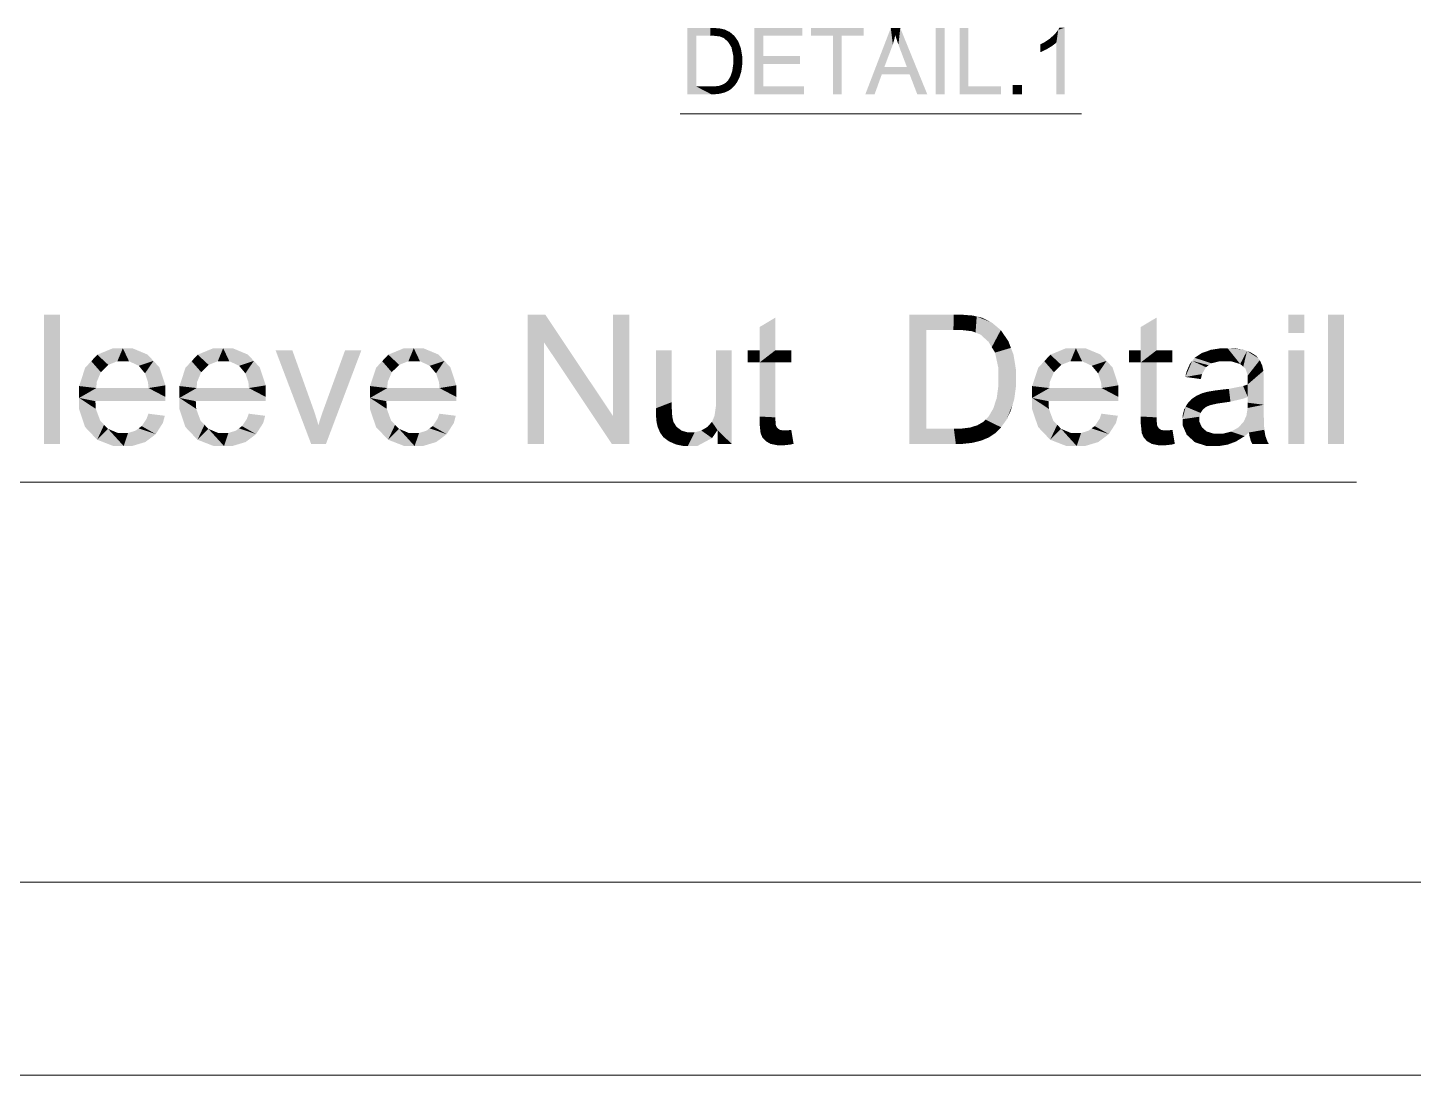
# Model space of a CAD drawing. Header units: millimetres. Extents: x 2 to 579, y 1 to 405.
# Drawn here: x 239.87 to 262.44, y 66.78 to 83.84 of the extents above; entities that cross this region are included whole.
import ezdxf

# ---------------------------------------------------------------- set-up
doc = ezdxf.new("R2010")
doc.units = ezdxf.units.MM
doc.linetypes.add('XKITLINE00', pattern=[0])
doc.layers.add('GraphicObject', color=6, linetype='Continuous', lineweight=0)
doc.layers.add('LinkedObject', color=7, linetype='Continuous', lineweight=0)

# ---------------------------------------------------------------- blocks, each defined once
blk = doc.blocks.new('*A3')
at = {"layer": 'GraphicObject', "color": 3, "linetype": 'XKITLINE00', "lineweight": 0}
blk.add_line((173.413, 66.784), (307.972, 66.784), dxfattribs=at)
blk = doc.blocks.new('*A4')
at = {"layer": 'LinkedObject'}
for points in [[(250.619, 83.839), (250.762, 83.712), (250.619, 82.759)], [(250.989, 83.712), (250.619, 83.839), (250.991, 83.839)], [(250.762, 83.712), (250.619, 83.839), (250.989, 83.712)], [(250.991, 83.839), (251.052, 83.712), (250.989, 83.712)], [(251.054, 83.839), (251.052, 83.712), (250.991, 83.839)], [(251.054, 83.839), (251.145, 83.701), (251.052, 83.712)], [(251.15, 83.831), (251.145, 83.701), (251.054, 83.839)], [(251.183, 83.824), (251.145, 83.701), (251.15, 83.831)], [(251.183, 83.824), (251.174, 83.69), (251.145, 83.701)], [(251.174, 83.69), (251.183, 83.824), (251.213, 83.674)], [(251.309, 83.774), (251.183, 83.824), (251.229, 83.813)], [(251.341, 83.746), (251.183, 83.824), (251.309, 83.774)], [(251.281, 83.613), (251.183, 83.824), (251.341, 83.746)], [(251.213, 83.674), (251.183, 83.824), (251.281, 83.613)], [(251.341, 83.746), (251.309, 83.568), (251.281, 83.613)], [(251.384, 83.71), (251.309, 83.568), (251.341, 83.746)], [(251.853, 83.381), (251.71, 82.759), (251.71, 83.839)], [(251.853, 83.381), (251.71, 83.839), (251.853, 83.712)], [(252.491, 83.712), (251.71, 83.839), (252.491, 83.839)], [(251.853, 83.712), (251.71, 83.839), (252.491, 83.712)], [(252.632, 83.839), (252.988, 83.712), (252.632, 83.712)], [(253.13, 83.712), (252.988, 83.712), (252.632, 83.839)], [(253.13, 83.712), (252.632, 83.839), (253.488, 83.839)], [(253.13, 83.712), (253.488, 83.839), (253.488, 83.712)], [(253.931, 83.839), (253.945, 83.519), (253.516, 82.759)], [(253.945, 83.519), (253.931, 83.839), (253.964, 83.57)], [(253.964, 83.57), (253.931, 83.839), (253.993, 83.674)], [(253.993, 83.674), (253.931, 83.839), (254.003, 83.726)], [(254.085, 83.839), (254.003, 83.726), (253.931, 83.839)], [(254.003, 83.726), (254.085, 83.839), (254.016, 83.682)], [(254.016, 83.682), (254.085, 83.839), (254.055, 83.569)], [(254.055, 83.569), (254.085, 83.839), (254.08, 83.501)], [(254.08, 83.501), (254.085, 83.839), (254.193, 83.203)], [(254.193, 83.203), (254.085, 83.839), (254.237, 83.086)], [(254.237, 83.086), (254.085, 83.839), (254.525, 82.759)], [(254.806, 83.839), (254.664, 82.759), (254.664, 83.839)], [(254.806, 82.759), (254.664, 82.759), (254.806, 83.839)], [(255.195, 83.839), (255.053, 82.759), (255.053, 83.839)], [(255.195, 82.887), (255.053, 82.759), (255.195, 83.839)], [(256.628, 83.604), (256.558, 83.699), (256.599, 83.736)], [(256.658, 83.808), (256.628, 83.604), (256.599, 83.736)], [(256.628, 82.759), (256.658, 83.808), (256.761, 82.759)], [(256.628, 83.604), (256.658, 83.808), (256.628, 82.759)], [(256.761, 83.843), (256.658, 83.808), (256.676, 83.843)], [(256.761, 82.759), (256.658, 83.808), (256.761, 83.843)], [(250.619, 82.759), (250.762, 83.712), (250.762, 82.887)], [(251.448, 83.618), (251.309, 83.568), (251.384, 83.71)], [(251.309, 83.568), (251.448, 83.618), (251.337, 83.522)], [(251.337, 83.522), (251.448, 83.618), (251.469, 83.562)], [(251.469, 83.562), (251.364, 83.392), (251.337, 83.522)], [(251.49, 83.506), (251.364, 83.392), (251.469, 83.562)], [(251.511, 83.377), (251.364, 83.392), (251.49, 83.506)], [(252.988, 82.759), (253.13, 83.712), (253.13, 82.759)], [(252.988, 83.712), (253.13, 83.712), (252.988, 82.759)], [(253.516, 82.759), (253.945, 83.519), (253.826, 83.203)], [(256.419, 83.598), (256.464, 83.49), (256.364, 83.572)], [(256.364, 83.572), (256.464, 83.49), (256.364, 83.444)], [(256.542, 83.536), (256.419, 83.598), (256.516, 83.662)], [(256.464, 83.49), (256.419, 83.598), (256.503, 83.513)], [(256.503, 83.513), (256.419, 83.598), (256.542, 83.536)], [(256.558, 83.699), (256.628, 83.604), (256.516, 83.662)], [(256.516, 83.662), (256.628, 83.604), (256.542, 83.536)], [(256.542, 83.536), (256.628, 83.604), (256.604, 83.581)], [(251.511, 83.305), (251.364, 83.392), (251.511, 83.377)], [(251.364, 83.392), (251.511, 83.305), (251.364, 83.307)], [(251.511, 83.305), (251.364, 83.246), (251.364, 83.307)], [(251.511, 83.243), (251.364, 83.246), (251.511, 83.305)], [(251.853, 83.254), (251.71, 82.759), (251.853, 83.381)], [(252.451, 83.254), (251.853, 83.381), (252.451, 83.381)], [(251.853, 83.254), (251.853, 83.381), (252.451, 83.254)], [(256.364, 83.444), (256.464, 83.49), (256.395, 83.456)], [(251.322, 83.056), (251.409, 82.93), (251.282, 82.988)], [(251.483, 83.087), (251.322, 83.056), (251.35, 83.142)], [(251.468, 83.039), (251.322, 83.056), (251.483, 83.087)], [(251.431, 82.961), (251.322, 83.056), (251.468, 83.039)], [(251.409, 82.93), (251.322, 83.056), (251.431, 82.961)], [(251.364, 83.246), (251.511, 83.243), (251.35, 83.142)], [(251.35, 83.142), (251.511, 83.243), (251.483, 83.087)], [(251.483, 83.087), (251.511, 83.243), (251.497, 83.134)], [(251.853, 82.887), (251.71, 82.759), (251.853, 83.254)], [(253.785, 83.086), (253.516, 82.759), (253.826, 83.203)], [(253.516, 82.759), (253.785, 83.086), (253.667, 82.759)], [(253.826, 83.203), (254.237, 83.086), (253.785, 83.086)], [(254.193, 83.203), (254.237, 83.086), (253.826, 83.203)], [(254.237, 83.086), (254.525, 82.759), (254.362, 82.759)], [(250.762, 82.887), (251.009, 82.759), (250.619, 82.759)], [(250.992, 82.887), (251.009, 82.759), (250.762, 82.887)], [(250.992, 82.887), (251.058, 82.759), (251.009, 82.759)], [(251.046, 82.887), (251.058, 82.759), (250.992, 82.887)], [(251.182, 82.778), (251.046, 82.887), (251.13, 82.896)], [(251.144, 82.768), (251.046, 82.887), (251.182, 82.778)], [(251.058, 82.759), (251.046, 82.887), (251.144, 82.768)], [(251.16, 82.906), (251.182, 82.778), (251.13, 82.896)], [(251.19, 82.916), (251.182, 82.778), (251.16, 82.906)], [(251.182, 82.778), (251.19, 82.916), (251.22, 82.787)], [(251.311, 82.832), (251.19, 82.916), (251.239, 82.944)], [(251.284, 82.814), (251.19, 82.916), (251.311, 82.832)], [(251.22, 82.787), (251.19, 82.916), (251.284, 82.814)], [(251.257, 82.962), (251.337, 82.85), (251.239, 82.944)], [(251.239, 82.944), (251.337, 82.85), (251.311, 82.832)], [(251.409, 82.93), (251.257, 82.962), (251.282, 82.988)], [(251.387, 82.899), (251.257, 82.962), (251.409, 82.93)], [(251.337, 82.85), (251.257, 82.962), (251.387, 82.899)], [(251.71, 82.759), (251.853, 82.887), (252.516, 82.759)], [(252.516, 82.759), (251.853, 82.887), (252.516, 82.887)], [(255.053, 82.759), (255.195, 82.887), (255.727, 82.759)], [(255.727, 82.759), (255.195, 82.887), (255.727, 82.887)], [(256.069, 82.91), (255.918, 82.759), (255.918, 82.91)], [(256.069, 82.759), (255.918, 82.759), (256.069, 82.91)], [(240.398, 79.171), (240.139, 77.065), (240.139, 79.171)], [(240.398, 77.065), (240.139, 77.065), (240.398, 79.171)], [(248.018, 79.171), (248.285, 78.718), (248.018, 77.065)], [(248.285, 78.718), (248.018, 79.171), (248.304, 79.171)], [(248.285, 78.718), (248.304, 79.171), (249.389, 77.065)], [(249.389, 77.065), (248.304, 79.171), (249.408, 77.518)], [(249.675, 79.171), (249.408, 77.518), (249.408, 79.171)], [(249.675, 77.065), (249.408, 77.518), (249.675, 79.171)], [(252.053, 79.124), (251.794, 78.592), (251.794, 78.969)], [(251.794, 78.592), (252.053, 79.124), (251.794, 78.392)], [(252.053, 78.592), (251.794, 78.392), (252.053, 79.124)], [(254.23, 79.171), (254.508, 78.922), (254.23, 77.065)], [(254.951, 78.922), (254.23, 79.171), (254.955, 79.171)], [(254.508, 78.922), (254.23, 79.171), (254.951, 78.922)], [(254.955, 79.171), (255.075, 78.922), (254.951, 78.922)], [(255.078, 79.171), (255.075, 78.922), (254.955, 79.171)], [(255.078, 79.171), (255.255, 78.901), (255.075, 78.922)], [(255.265, 79.156), (255.255, 78.901), (255.078, 79.171)], [(255.33, 79.141), (255.255, 78.901), (255.265, 79.156)], [(255.33, 79.141), (255.311, 78.879), (255.255, 78.901)], [(255.311, 78.879), (255.33, 79.141), (255.389, 78.849)], [(255.574, 79.044), (255.33, 79.141), (255.42, 79.12)], [(255.638, 78.99), (255.33, 79.141), (255.574, 79.044)], [(255.521, 78.73), (255.33, 79.141), (255.638, 78.99)], [(255.389, 78.849), (255.33, 79.141), (255.521, 78.73)], [(255.638, 78.99), (255.575, 78.641), (255.521, 78.73)], [(255.722, 78.919), (255.575, 78.641), (255.638, 78.99)], [(258.261, 79.124), (258.002, 78.592), (258.002, 78.969)], [(258.002, 78.592), (258.261, 79.124), (258.002, 78.392)], [(258.261, 78.592), (258.002, 78.392), (258.261, 79.124)], [(260.666, 79.171), (260.407, 78.874), (260.407, 79.171)], [(260.666, 78.874), (260.407, 78.874), (260.666, 79.171)], [(261.311, 79.171), (261.052, 77.065), (261.052, 79.171)], [(261.311, 77.065), (261.052, 77.065), (261.311, 79.171)], [(254.23, 77.065), (254.508, 78.922), (254.508, 77.313)], [(255.846, 78.739), (255.575, 78.641), (255.722, 78.919)], [(241.424, 78.625), (241.009, 78.519), (241.266, 78.625)], [(241.336, 78.413), (241.009, 78.519), (241.424, 78.625)], [(241.336, 78.413), (241.424, 78.625), (241.425, 78.413)], [(241.424, 78.625), (241.524, 78.413), (241.425, 78.413)], [(241.826, 78.521), (241.424, 78.625), (241.576, 78.625)], [(241.923, 78.417), (241.424, 78.625), (241.826, 78.521)], [(241.684, 78.338), (241.424, 78.625), (241.923, 78.417)], [(241.524, 78.413), (241.424, 78.625), (241.684, 78.338)], [(243.058, 78.625), (242.643, 78.519), (242.9, 78.625)], [(242.971, 78.413), (242.643, 78.519), (243.058, 78.625)], [(242.971, 78.413), (243.058, 78.625), (243.06, 78.413)], [(243.058, 78.625), (243.158, 78.413), (243.06, 78.413)], [(243.46, 78.521), (243.058, 78.625), (243.211, 78.625)], [(243.557, 78.417), (243.058, 78.625), (243.46, 78.521)], [(243.318, 78.338), (243.058, 78.625), (243.557, 78.417)], [(243.158, 78.413), (243.058, 78.625), (243.318, 78.338)], [(244.184, 78.592), (244.491, 77.065), (243.911, 78.592)], [(244.511, 77.677), (244.491, 77.065), (244.184, 78.592)], [(245.309, 78.592), (244.705, 77.66), (245.044, 78.592)], [(244.732, 77.065), (244.705, 77.66), (245.309, 78.592)], [(246.162, 78.625), (245.747, 78.519), (246.004, 78.625)], [(246.075, 78.413), (245.747, 78.519), (246.162, 78.625)], [(246.075, 78.413), (246.162, 78.625), (246.164, 78.413)], [(246.162, 78.625), (246.262, 78.413), (246.164, 78.413)], [(246.565, 78.521), (246.162, 78.625), (246.315, 78.625)], [(246.661, 78.417), (246.162, 78.625), (246.565, 78.521)], [(246.422, 78.338), (246.162, 78.625), (246.661, 78.417)], [(246.262, 78.413), (246.162, 78.625), (246.422, 78.338)], [(248.018, 77.065), (248.285, 78.718), (248.285, 77.065)], [(250.364, 78.592), (250.105, 77.646), (250.105, 78.592)], [(250.364, 77.746), (250.105, 77.646), (250.364, 78.592)], [(251.341, 78.592), (251.082, 77.774), (251.082, 78.592)], [(251.341, 77.065), (251.082, 77.774), (251.341, 78.592)], [(251.602, 78.592), (251.794, 78.392), (251.602, 78.392)], [(251.794, 78.592), (251.794, 78.392), (251.602, 78.592)], [(252.053, 78.392), (251.794, 78.392), (252.053, 78.592)], [(252.31, 78.392), (252.053, 78.592), (252.31, 78.592)], [(252.053, 78.392), (252.053, 78.592), (252.31, 78.392)], [(255.575, 78.641), (255.846, 78.739), (255.629, 78.553)], [(255.629, 78.553), (255.846, 78.739), (255.887, 78.63)], [(255.887, 78.63), (255.683, 78.299), (255.629, 78.553)], [(255.929, 78.52), (255.683, 78.299), (255.887, 78.63)], [(256.945, 78.625), (256.53, 78.519), (256.787, 78.625)], [(256.858, 78.413), (256.53, 78.519), (256.945, 78.625)], [(256.858, 78.413), (256.945, 78.625), (256.947, 78.413)], [(256.945, 78.625), (257.045, 78.413), (256.947, 78.413)], [(257.347, 78.521), (256.945, 78.625), (257.098, 78.625)], [(257.444, 78.417), (256.945, 78.625), (257.347, 78.521)], [(257.205, 78.338), (256.945, 78.625), (257.444, 78.417)], [(257.045, 78.413), (256.945, 78.625), (257.205, 78.338)], [(257.811, 78.592), (258.002, 78.392), (257.811, 78.392)], [(258.002, 78.592), (258.002, 78.392), (257.811, 78.592)], [(258.261, 78.392), (258.002, 78.392), (258.261, 78.592)], [(258.518, 78.392), (258.261, 78.592), (258.518, 78.592)], [(258.261, 78.392), (258.261, 78.592), (258.518, 78.392)], [(258.994, 78.545), (259.151, 78.379), (258.88, 78.468)], [(259.069, 78.571), (259.151, 78.379), (258.994, 78.545)], [(259.316, 78.625), (259.069, 78.571), (259.143, 78.598)], [(259.286, 78.411), (259.069, 78.571), (259.316, 78.625)], [(259.151, 78.379), (259.069, 78.571), (259.286, 78.411)], [(259.286, 78.411), (259.316, 78.625), (259.377, 78.411)], [(259.377, 78.411), (259.316, 78.625), (259.474, 78.411)], [(259.415, 78.625), (259.474, 78.411), (259.316, 78.625)], [(259.671, 78.602), (259.415, 78.625), (259.512, 78.625)], [(259.732, 78.579), (259.415, 78.625), (259.671, 78.602)], [(259.621, 78.367), (259.415, 78.625), (259.732, 78.579)], [(259.474, 78.411), (259.415, 78.625), (259.621, 78.367)], [(259.621, 78.367), (259.732, 78.579), (259.671, 78.323)], [(259.671, 78.323), (259.732, 78.579), (259.707, 78.291)], [(259.732, 78.579), (259.744, 78.18), (259.707, 78.291)], [(259.912, 78.464), (259.744, 78.18), (259.732, 78.579)], [(259.883, 78.499), (259.732, 78.579), (259.793, 78.556)], [(259.912, 78.464), (259.732, 78.579), (259.883, 78.499)], [(260.666, 78.592), (260.407, 77.065), (260.407, 78.592)], [(260.666, 77.065), (260.407, 77.065), (260.666, 78.592)], [(240.91, 78.413), (240.712, 78.008), (240.811, 78.307)], [(241.066, 78.234), (240.712, 78.008), (240.91, 78.413)], [(241.009, 78.519), (241.187, 78.353), (240.91, 78.413)], [(240.91, 78.413), (241.187, 78.353), (241.066, 78.234)], [(241.187, 78.353), (241.009, 78.519), (241.336, 78.413)], [(241.684, 78.338), (241.923, 78.417), (241.745, 78.263)], [(241.923, 78.417), (241.785, 78.215), (241.745, 78.263)], [(241.785, 78.215), (241.923, 78.417), (241.834, 78.071)], [(241.834, 78.071), (241.923, 78.417), (242.117, 78.02)], [(242.117, 78.02), (241.923, 78.417), (242.02, 78.313)], [(242.544, 78.413), (242.346, 78.008), (242.445, 78.307)], [(242.7, 78.234), (242.346, 78.008), (242.544, 78.413)], [(242.643, 78.519), (242.821, 78.353), (242.544, 78.413)], [(242.544, 78.413), (242.821, 78.353), (242.7, 78.234)], [(242.821, 78.353), (242.643, 78.519), (242.971, 78.413)], [(243.318, 78.338), (243.557, 78.417), (243.38, 78.263)], [(243.557, 78.417), (243.42, 78.215), (243.38, 78.263)], [(243.42, 78.215), (243.557, 78.417), (243.469, 78.071)], [(243.469, 78.071), (243.557, 78.417), (243.751, 78.02)], [(243.751, 78.02), (243.557, 78.417), (243.654, 78.313)], [(245.648, 78.413), (245.45, 78.008), (245.549, 78.307)], [(245.804, 78.234), (245.45, 78.008), (245.648, 78.413)], [(245.747, 78.519), (245.925, 78.353), (245.648, 78.413)], [(245.648, 78.413), (245.925, 78.353), (245.804, 78.234)], [(245.925, 78.353), (245.747, 78.519), (246.075, 78.413)], [(246.422, 78.338), (246.661, 78.417), (246.484, 78.263)], [(246.661, 78.417), (246.524, 78.215), (246.484, 78.263)], [(246.524, 78.215), (246.661, 78.417), (246.573, 78.071)], [(246.573, 78.071), (246.661, 78.417), (246.855, 78.02)], [(246.855, 78.02), (246.661, 78.417), (246.758, 78.313)], [(251.794, 77.512), (252.053, 78.392), (252.053, 77.498)], [(251.794, 78.392), (252.053, 78.392), (251.794, 77.512)], [(255.97, 78.27), (255.683, 78.299), (255.929, 78.52)], [(256.431, 78.413), (256.233, 78.008), (256.332, 78.307)], [(256.587, 78.234), (256.233, 78.008), (256.431, 78.413)], [(256.53, 78.519), (256.708, 78.353), (256.431, 78.413)], [(256.431, 78.413), (256.708, 78.353), (256.587, 78.234)], [(256.708, 78.353), (256.53, 78.519), (256.858, 78.413)], [(257.205, 78.338), (257.444, 78.417), (257.267, 78.263)], [(257.444, 78.417), (257.307, 78.215), (257.267, 78.263)], [(257.307, 78.215), (257.444, 78.417), (257.355, 78.071)], [(257.355, 78.071), (257.444, 78.417), (257.638, 78.02)], [(257.638, 78.02), (257.444, 78.417), (257.541, 78.313)], [(258.002, 77.512), (258.261, 78.392), (258.261, 77.498)], [(258.002, 78.392), (258.261, 78.392), (258.002, 77.512)], [(258.84, 78.418), (258.727, 78.156), (258.801, 78.368)], [(259.064, 78.315), (258.727, 78.156), (258.84, 78.418)], [(258.801, 78.368), (258.727, 78.156), (258.744, 78.237)], [(259, 78.203), (258.727, 78.156), (259.064, 78.315)], [(258.88, 78.468), (259.151, 78.379), (258.84, 78.418)], [(259.064, 78.315), (258.84, 78.418), (259.108, 78.347)], [(259.108, 78.347), (258.84, 78.418), (259.151, 78.379)], [(259.94, 78.429), (259.744, 78.18), (259.912, 78.464)], [(259.981, 78.341), (259.744, 78.18), (259.94, 78.429)], [(259.992, 78.288), (259.744, 78.18), (259.981, 78.341)], [(240.998, 78.074), (240.712, 78.008), (241.066, 78.234)], [(242.633, 78.074), (242.346, 78.008), (242.7, 78.234)], [(245.737, 78.074), (245.45, 78.008), (245.804, 78.234)], [(255.97, 78.129), (255.683, 78.299), (255.97, 78.27)], [(255.683, 78.299), (255.97, 78.129), (255.683, 78.134)], [(255.97, 78.129), (255.683, 78.014), (255.683, 78.134)], [(255.97, 78.009), (255.683, 78.014), (255.97, 78.129)], [(256.52, 78.074), (256.233, 78.008), (256.587, 78.234)], [(258.727, 78.156), (259, 78.203), (258.979, 78.122)], [(259.743, 78.06), (259.999, 78.255), (259.742, 78.034)], [(259.742, 78.034), (259.999, 78.255), (259.744, 77.831)], [(259.744, 78.094), (259.999, 78.255), (259.743, 78.06)], [(259.744, 78.18), (259.992, 78.288), (259.999, 78.255)], [(259.744, 78.18), (259.999, 78.255), (259.744, 78.101)], [(259.744, 78.101), (259.999, 78.255), (259.744, 78.094)], [(260.005, 78.135), (259.744, 77.831), (259.999, 78.255)], [(260.005, 78.049), (259.744, 77.831), (260.005, 78.135)], [(240.712, 78.008), (240.998, 78.074), (240.992, 77.975)], [(240.992, 77.975), (240.712, 77.815), (240.712, 78.008)], [(240.992, 77.975), (242.117, 77.831), (240.712, 77.815)], [(241.843, 77.975), (242.117, 77.831), (240.992, 77.975)], [(241.834, 78.071), (242.117, 78.02), (241.843, 77.975)], [(242.117, 77.831), (241.843, 77.975), (242.117, 78.02)], [(242.346, 78.008), (242.633, 78.074), (242.626, 77.975)], [(242.626, 77.975), (242.346, 77.815), (242.346, 78.008)], [(242.626, 77.975), (243.751, 77.831), (242.346, 77.815)], [(243.477, 77.975), (243.751, 77.831), (242.626, 77.975)], [(243.469, 78.071), (243.751, 78.02), (243.477, 77.975)], [(243.751, 77.831), (243.477, 77.975), (243.751, 78.02)], [(245.45, 78.008), (245.737, 78.074), (245.731, 77.975)], [(245.731, 77.975), (245.45, 77.815), (245.45, 78.008)], [(245.731, 77.975), (246.855, 77.831), (245.45, 77.815)], [(246.581, 77.975), (246.855, 77.831), (245.731, 77.975)], [(246.573, 78.071), (246.855, 78.02), (246.581, 77.975)], [(246.855, 77.831), (246.581, 77.975), (246.855, 78.02)], [(255.683, 78.014), (255.97, 78.009), (255.656, 77.811)], [(255.656, 77.811), (255.97, 78.009), (255.914, 77.704)], [(255.914, 77.704), (255.97, 78.009), (255.942, 77.797)], [(256.233, 78.008), (256.52, 78.074), (256.513, 77.975)], [(256.513, 77.975), (256.233, 77.815), (256.233, 78.008)], [(256.513, 77.975), (257.638, 77.831), (256.233, 77.815)], [(257.364, 77.975), (257.638, 77.831), (256.513, 77.975)], [(257.355, 78.071), (257.638, 78.02), (257.364, 77.975)], [(257.638, 77.831), (257.364, 77.975), (257.638, 78.02)], [(259.001, 77.891), (259.063, 77.667), (258.908, 77.849)], [(259.053, 77.906), (259.063, 77.667), (259.001, 77.891)], [(259.091, 77.916), (259.129, 77.696), (259.053, 77.906)], [(259.063, 77.667), (259.053, 77.906), (259.096, 77.682)], [(259.096, 77.682), (259.053, 77.906), (259.129, 77.696)], [(259.205, 77.935), (259.242, 77.722), (259.091, 77.916)], [(259.091, 77.916), (259.242, 77.722), (259.129, 77.696)], [(259.282, 77.945), (259.322, 77.734), (259.205, 77.935)], [(259.205, 77.935), (259.322, 77.734), (259.242, 77.722)], [(259.438, 77.963), (259.462, 77.754), (259.282, 77.945)], [(259.282, 77.945), (259.462, 77.754), (259.322, 77.734)], [(259.669, 78.008), (259.744, 77.831), (259.438, 77.963)], [(259.438, 77.963), (259.744, 77.831), (259.462, 77.754)], [(259.742, 78.034), (259.744, 77.831), (259.669, 78.008)], [(260.005, 78.049), (259.742, 77.737), (259.744, 77.831)], [(260.005, 77.704), (259.742, 77.737), (260.005, 78.049)], [(242.117, 77.819), (240.712, 77.815), (242.117, 77.831)], [(242.116, 77.785), (240.712, 77.815), (242.117, 77.819)], [(240.712, 77.815), (240.908, 77.237), (240.712, 77.629)], [(240.984, 77.636), (240.908, 77.237), (240.712, 77.815)], [(240.984, 77.636), (240.712, 77.815), (240.977, 77.762)], [(242.115, 77.762), (240.712, 77.815), (242.116, 77.785)], [(240.977, 77.762), (240.712, 77.815), (242.115, 77.762)], [(240.712, 77.629), (240.908, 77.237), (240.81, 77.34)], [(241.056, 77.444), (240.908, 77.237), (240.984, 77.636)], [(243.751, 77.819), (242.346, 77.815), (243.751, 77.831)], [(243.75, 77.785), (242.346, 77.815), (243.751, 77.819)], [(242.346, 77.815), (242.542, 77.237), (242.346, 77.629)], [(242.619, 77.636), (242.542, 77.237), (242.346, 77.815)], [(242.619, 77.636), (242.346, 77.815), (242.612, 77.762)], [(243.749, 77.762), (242.346, 77.815), (243.75, 77.785)], [(242.612, 77.762), (242.346, 77.815), (243.749, 77.762)], [(242.346, 77.629), (242.542, 77.237), (242.444, 77.34)], [(242.69, 77.444), (242.542, 77.237), (242.619, 77.636)], [(244.538, 77.603), (244.491, 77.065), (244.511, 77.677)], [(244.705, 77.66), (244.732, 77.065), (244.674, 77.575)], [(246.855, 77.819), (245.45, 77.815), (246.855, 77.831)], [(246.854, 77.785), (245.45, 77.815), (246.855, 77.819)], [(245.45, 77.815), (245.646, 77.237), (245.45, 77.629)], [(245.723, 77.636), (245.646, 77.237), (245.45, 77.815)], [(245.723, 77.636), (245.45, 77.815), (245.716, 77.762)], [(246.854, 77.762), (245.45, 77.815), (246.854, 77.785)], [(245.716, 77.762), (245.45, 77.815), (246.854, 77.762)], [(245.45, 77.629), (245.646, 77.237), (245.548, 77.34)], [(245.794, 77.444), (245.646, 77.237), (245.723, 77.636)], [(250.105, 77.646), (250.364, 77.746), (250.364, 77.644)], [(250.105, 77.646), (250.364, 77.644), (250.105, 77.563)], [(250.364, 77.644), (250.113, 77.443), (250.105, 77.563)], [(250.372, 77.508), (250.113, 77.443), (250.364, 77.644)], [(251.082, 77.677), (251.341, 77.065), (251.061, 77.528)], [(251.082, 77.774), (251.341, 77.065), (251.082, 77.677)], [(255.523, 77.511), (255.914, 77.704), (255.77, 77.397)], [(255.601, 77.644), (255.914, 77.704), (255.523, 77.511)], [(255.628, 77.728), (255.914, 77.704), (255.601, 77.644)], [(255.914, 77.704), (255.628, 77.728), (255.656, 77.811)], [(255.77, 77.397), (255.914, 77.704), (255.814, 77.458)], [(255.814, 77.458), (255.914, 77.704), (255.886, 77.611)], [(257.638, 77.819), (256.233, 77.815), (257.638, 77.831)], [(257.637, 77.785), (256.233, 77.815), (257.638, 77.819)], [(256.233, 77.815), (256.429, 77.237), (256.233, 77.629)], [(256.506, 77.636), (256.429, 77.237), (256.233, 77.815)], [(256.506, 77.636), (256.233, 77.815), (256.499, 77.762)], [(257.636, 77.762), (256.233, 77.815), (257.637, 77.785)], [(256.499, 77.762), (256.233, 77.815), (257.636, 77.762)], [(256.233, 77.629), (256.429, 77.237), (256.331, 77.34)], [(256.577, 77.444), (256.429, 77.237), (256.506, 77.636)], [(258.733, 77.672), (258.682, 77.468), (258.708, 77.626)], [(258.976, 77.57), (258.682, 77.468), (258.733, 77.672)], [(258.708, 77.626), (258.682, 77.468), (258.682, 77.524)], [(258.759, 77.719), (258.994, 77.598), (258.733, 77.672)], [(258.733, 77.672), (258.994, 77.598), (258.976, 77.57)], [(258.826, 77.793), (258.994, 77.598), (258.759, 77.719)], [(259.012, 77.625), (258.826, 77.793), (258.867, 77.821)], [(258.994, 77.598), (258.826, 77.793), (259.012, 77.625)], [(258.908, 77.849), (259.063, 77.667), (258.867, 77.821)], [(258.867, 77.821), (259.063, 77.667), (259.012, 77.625)], [(259.462, 77.754), (259.744, 77.831), (259.673, 77.803)], [(259.722, 77.522), (260.005, 77.704), (260.005, 77.524)], [(259.742, 77.651), (260.005, 77.704), (259.722, 77.522)], [(260.005, 77.704), (259.742, 77.651), (259.742, 77.737)], [(240.908, 77.237), (241.056, 77.444), (241.006, 77.134)], [(241.119, 77.377), (241.006, 77.134), (241.056, 77.444)], [(241.731, 77.356), (242.108, 77.524), (241.96, 77.225)], [(241.811, 77.476), (242.108, 77.524), (241.731, 77.356)], [(242.108, 77.524), (241.811, 77.476), (241.84, 77.558)], [(241.96, 77.225), (242.108, 77.524), (242.076, 77.407)], [(242.542, 77.237), (242.69, 77.444), (242.64, 77.134)], [(242.754, 77.377), (242.64, 77.134), (242.69, 77.444)], [(243.365, 77.356), (243.742, 77.524), (243.594, 77.225)], [(243.445, 77.476), (243.742, 77.524), (243.365, 77.356)], [(243.742, 77.524), (243.445, 77.476), (243.474, 77.558)], [(243.594, 77.225), (243.742, 77.524), (243.711, 77.407)], [(244.587, 77.449), (244.491, 77.065), (244.538, 77.603)], [(244.609, 77.37), (244.491, 77.065), (244.587, 77.449)], [(244.626, 77.43), (244.732, 77.065), (244.609, 77.37)], [(244.674, 77.575), (244.732, 77.065), (244.626, 77.43)], [(245.646, 77.237), (245.794, 77.444), (245.744, 77.134)], [(245.858, 77.377), (245.744, 77.134), (245.794, 77.444)], [(246.469, 77.356), (246.846, 77.524), (246.698, 77.225)], [(246.549, 77.476), (246.846, 77.524), (246.469, 77.356)], [(246.846, 77.524), (246.549, 77.476), (246.579, 77.558)], [(246.698, 77.225), (246.846, 77.524), (246.815, 77.407)], [(249.408, 77.518), (249.675, 77.065), (249.389, 77.065)], [(250.113, 77.443), (250.372, 77.508), (250.12, 77.405)], [(250.12, 77.405), (250.372, 77.508), (250.38, 77.473)], [(250.392, 77.422), (250.12, 77.405), (250.38, 77.473)], [(250.12, 77.405), (250.392, 77.422), (250.132, 77.348)], [(250.132, 77.348), (250.392, 77.422), (250.172, 77.252)], [(250.172, 77.252), (250.392, 77.422), (250.2, 77.213)], [(250.2, 77.213), (250.392, 77.422), (250.443, 77.342)], [(251.109, 77.29), (250.946, 77.344), (251.018, 77.425)], [(251.04, 77.476), (251.341, 77.065), (251.018, 77.425)], [(251.018, 77.425), (251.341, 77.065), (251.109, 77.29)], [(251.061, 77.528), (251.341, 77.065), (251.04, 77.476)], [(252.053, 77.498), (251.794, 77.395), (251.794, 77.512)], [(252.053, 77.442), (251.794, 77.395), (252.053, 77.498)], [(252.053, 77.442), (251.825, 77.206), (251.794, 77.395)], [(252.059, 77.371), (251.825, 77.206), (252.053, 77.442)], [(255.579, 77.206), (255.344, 77.371), (255.439, 77.426)], [(255.474, 77.461), (255.631, 77.241), (255.439, 77.426)], [(255.439, 77.426), (255.631, 77.241), (255.579, 77.206)], [(255.77, 77.397), (255.474, 77.461), (255.523, 77.511)], [(255.727, 77.337), (255.474, 77.461), (255.77, 77.397)], [(255.631, 77.241), (255.474, 77.461), (255.727, 77.337)], [(256.429, 77.237), (256.577, 77.444), (256.527, 77.134)], [(256.641, 77.377), (256.527, 77.134), (256.577, 77.444)], [(257.252, 77.356), (257.629, 77.524), (257.481, 77.225)], [(257.332, 77.476), (257.629, 77.524), (257.252, 77.356)], [(257.629, 77.524), (257.332, 77.476), (257.361, 77.558)], [(257.481, 77.225), (257.629, 77.524), (257.598, 77.407)], [(258.261, 77.498), (258.002, 77.395), (258.002, 77.512)], [(258.261, 77.442), (258.002, 77.395), (258.261, 77.498)], [(258.261, 77.442), (258.034, 77.206), (258.002, 77.395)], [(258.268, 77.371), (258.034, 77.206), (258.261, 77.442)], [(258.958, 77.509), (258.682, 77.468), (258.976, 77.57)], [(258.682, 77.468), (258.958, 77.509), (258.958, 77.475)], [(258.958, 77.423), (258.682, 77.468), (258.958, 77.475)], [(258.682, 77.468), (258.958, 77.423), (258.682, 77.372)], [(258.682, 77.372), (258.958, 77.423), (258.75, 77.215)], [(258.75, 77.215), (258.958, 77.423), (258.817, 77.154)], [(258.817, 77.154), (258.958, 77.423), (258.997, 77.337)], [(259.588, 77.331), (260.005, 77.524), (260.013, 77.296)], [(259.674, 77.421), (260.005, 77.524), (259.588, 77.331)], [(259.701, 77.478), (260.005, 77.524), (259.674, 77.421)], [(260.005, 77.524), (259.701, 77.478), (259.722, 77.522)], [(241.183, 77.311), (241.006, 77.134), (241.119, 77.377)], [(241.183, 77.311), (241.438, 77.031), (241.006, 77.134)], [(241.343, 77.244), (241.438, 77.031), (241.183, 77.311)], [(241.438, 77.244), (241.438, 77.031), (241.343, 77.244)], [(241.509, 77.244), (241.874, 77.16), (241.438, 77.031)], [(241.509, 77.244), (241.438, 77.031), (241.438, 77.244)], [(241.63, 77.281), (241.874, 77.16), (241.509, 77.244)], [(241.681, 77.319), (241.96, 77.225), (241.63, 77.281)], [(241.874, 77.16), (241.63, 77.281), (241.96, 77.225)], [(241.731, 77.356), (241.96, 77.225), (241.681, 77.319)], [(242.818, 77.311), (242.64, 77.134), (242.754, 77.377)], [(242.818, 77.311), (243.072, 77.031), (242.64, 77.134)], [(242.977, 77.244), (243.072, 77.031), (242.818, 77.311)], [(243.072, 77.244), (243.072, 77.031), (242.977, 77.244)], [(243.143, 77.244), (243.508, 77.16), (243.072, 77.031)], [(243.143, 77.244), (243.072, 77.031), (243.072, 77.244)], [(243.265, 77.281), (243.508, 77.16), (243.143, 77.244)], [(243.315, 77.319), (243.594, 77.225), (243.265, 77.281)], [(243.508, 77.16), (243.265, 77.281), (243.594, 77.225)], [(243.365, 77.356), (243.594, 77.225), (243.315, 77.319)], [(244.609, 77.37), (244.732, 77.065), (244.491, 77.065)], [(245.922, 77.311), (245.744, 77.134), (245.858, 77.377)], [(245.922, 77.311), (246.176, 77.031), (245.744, 77.134)], [(246.081, 77.244), (246.176, 77.031), (245.922, 77.311)], [(246.177, 77.244), (246.176, 77.031), (246.081, 77.244)], [(246.248, 77.244), (246.613, 77.16), (246.176, 77.031)], [(246.248, 77.244), (246.176, 77.031), (246.177, 77.244)], [(246.369, 77.281), (246.613, 77.16), (246.248, 77.244)], [(246.419, 77.319), (246.698, 77.225), (246.369, 77.281)], [(246.613, 77.16), (246.369, 77.281), (246.698, 77.225)], [(246.469, 77.356), (246.698, 77.225), (246.419, 77.319)], [(250.2, 77.213), (250.443, 77.342), (250.228, 77.174)], [(250.228, 77.174), (250.443, 77.342), (250.315, 77.109)], [(250.315, 77.109), (250.443, 77.342), (250.374, 77.083)], [(250.374, 77.083), (250.443, 77.342), (250.483, 77.313)], [(250.522, 77.283), (250.374, 77.083), (250.483, 77.313)], [(250.374, 77.083), (250.522, 77.283), (250.432, 77.057)], [(250.432, 77.057), (250.522, 77.283), (250.558, 77.031)], [(250.626, 77.031), (250.522, 77.283), (250.62, 77.254)], [(250.558, 77.031), (250.522, 77.283), (250.626, 77.031)], [(250.678, 77.254), (250.626, 77.031), (250.62, 77.254)], [(250.736, 77.254), (251.02, 77.161), (250.626, 77.031)], [(250.736, 77.254), (250.626, 77.031), (250.678, 77.254)], [(250.845, 77.284), (251.02, 77.161), (250.736, 77.254)], [(250.896, 77.314), (251.02, 77.161), (250.845, 77.284)], [(250.946, 77.344), (251.02, 77.161), (250.896, 77.314)], [(251.02, 77.161), (250.946, 77.344), (251.109, 77.29)], [(251.109, 77.29), (251.341, 77.065), (251.109, 77.065)], [(251.794, 77.395), (251.825, 77.206), (251.81, 77.242)], [(252.066, 77.355), (251.825, 77.206), (252.059, 77.371)], [(251.825, 77.206), (252.066, 77.355), (252.073, 77.339)], [(251.825, 77.206), (252.073, 77.339), (251.841, 77.169)], [(251.841, 77.169), (252.073, 77.339), (251.896, 77.111)], [(251.896, 77.111), (252.073, 77.339), (251.934, 77.088)], [(251.934, 77.088), (252.073, 77.339), (252.095, 77.314)], [(252.095, 77.314), (251.973, 77.066), (251.934, 77.088)], [(252.11, 77.305), (251.973, 77.066), (252.095, 77.314)], [(252.126, 77.295), (251.973, 77.066), (252.11, 77.305)], [(251.973, 77.066), (252.126, 77.295), (252.082, 77.044)], [(252.082, 77.044), (252.126, 77.295), (252.152, 77.044)], [(252.152, 77.044), (252.126, 77.295), (252.169, 77.286)], [(252.169, 77.286), (252.195, 77.044), (252.152, 77.044)], [(252.198, 77.286), (252.195, 77.044), (252.169, 77.286)], [(252.198, 77.286), (252.293, 77.055), (252.195, 77.044)], [(252.219, 77.286), (252.293, 77.055), (252.198, 77.286)], [(252.293, 77.055), (252.219, 77.286), (252.275, 77.29)], [(252.348, 77.067), (252.275, 77.29), (252.31, 77.295)], [(252.293, 77.055), (252.275, 77.29), (252.348, 77.067)], [(254.508, 77.313), (254.99, 77.065), (254.23, 77.065)], [(254.958, 77.313), (254.99, 77.065), (254.508, 77.313)], [(254.958, 77.313), (255.085, 77.065), (254.99, 77.065)], [(255.062, 77.313), (255.085, 77.065), (254.958, 77.313)], [(255.328, 77.101), (255.062, 77.313), (255.226, 77.333)], [(255.254, 77.083), (255.062, 77.313), (255.328, 77.101)], [(255.085, 77.065), (255.062, 77.313), (255.254, 77.083)], [(255.285, 77.352), (255.328, 77.101), (255.226, 77.333)], [(255.344, 77.371), (255.328, 77.101), (255.285, 77.352)], [(255.328, 77.101), (255.344, 77.371), (255.401, 77.119)], [(255.527, 77.171), (255.344, 77.371), (255.579, 77.206)], [(255.401, 77.119), (255.344, 77.371), (255.527, 77.171)], [(256.705, 77.311), (256.527, 77.134), (256.641, 77.377)], [(256.705, 77.311), (256.959, 77.031), (256.527, 77.134)], [(256.864, 77.244), (256.959, 77.031), (256.705, 77.311)], [(256.959, 77.244), (256.959, 77.031), (256.864, 77.244)], [(257.03, 77.244), (257.395, 77.16), (256.959, 77.031)], [(257.03, 77.244), (256.959, 77.031), (256.959, 77.244)], [(257.152, 77.281), (257.395, 77.16), (257.03, 77.244)], [(257.202, 77.319), (257.481, 77.225), (257.152, 77.281)], [(257.395, 77.16), (257.152, 77.281), (257.481, 77.225)], [(257.252, 77.356), (257.481, 77.225), (257.202, 77.319)], [(258.002, 77.395), (258.034, 77.206), (258.018, 77.242)], [(258.275, 77.355), (258.034, 77.206), (258.268, 77.371)], [(258.034, 77.206), (258.275, 77.355), (258.281, 77.339)], [(258.034, 77.206), (258.281, 77.339), (258.05, 77.169)], [(258.05, 77.169), (258.281, 77.339), (258.104, 77.111)], [(258.104, 77.111), (258.281, 77.339), (258.143, 77.088)], [(258.143, 77.088), (258.281, 77.339), (258.303, 77.314)], [(258.303, 77.314), (258.182, 77.066), (258.143, 77.088)], [(258.319, 77.305), (258.182, 77.066), (258.303, 77.314)], [(258.334, 77.295), (258.182, 77.066), (258.319, 77.305)], [(258.182, 77.066), (258.334, 77.295), (258.291, 77.044)], [(258.291, 77.044), (258.334, 77.295), (258.361, 77.044)], [(258.361, 77.044), (258.334, 77.295), (258.378, 77.286)], [(258.378, 77.286), (258.404, 77.044), (258.361, 77.044)], [(258.406, 77.286), (258.404, 77.044), (258.378, 77.286)], [(258.406, 77.286), (258.502, 77.055), (258.404, 77.044)], [(258.427, 77.286), (258.502, 77.055), (258.406, 77.286)], [(258.502, 77.055), (258.427, 77.286), (258.483, 77.29)], [(258.556, 77.067), (258.483, 77.29), (258.518, 77.295)], [(258.502, 77.055), (258.483, 77.29), (258.556, 77.067)], [(258.997, 77.337), (258.885, 77.092), (258.817, 77.154)], [(259.036, 77.302), (258.885, 77.092), (258.997, 77.337)], [(259.076, 77.268), (258.885, 77.092), (259.036, 77.302)], [(258.885, 77.092), (259.076, 77.268), (259.078, 77.031)], [(259.203, 77.031), (259.076, 77.268), (259.19, 77.233)], [(259.078, 77.031), (259.076, 77.268), (259.203, 77.031)], [(259.19, 77.233), (259.279, 77.031), (259.203, 77.031)], [(259.265, 77.233), (259.279, 77.031), (259.19, 77.233)], [(259.34, 77.233), (259.279, 77.031), (259.265, 77.233)], [(259.279, 77.031), (259.34, 77.233), (259.422, 77.056)], [(259.488, 77.081), (259.34, 77.233), (259.472, 77.266)], [(259.422, 77.056), (259.34, 77.233), (259.488, 77.081)], [(259.765, 77.252), (259.472, 77.266), (259.53, 77.299)], [(259.693, 77.192), (259.472, 77.266), (259.765, 77.252)], [(259.554, 77.106), (259.472, 77.266), (259.693, 77.192)], [(259.488, 77.081), (259.472, 77.266), (259.554, 77.106)], [(259.588, 77.331), (260.013, 77.296), (259.53, 77.299)], [(260.013, 77.296), (259.765, 77.252), (259.53, 77.299)], [(259.765, 77.252), (260.013, 77.296), (259.771, 77.199)], [(259.771, 77.199), (260.013, 77.296), (260.022, 77.248)], [(260.022, 77.248), (259.797, 77.105), (259.771, 77.199)], [(260.03, 77.2), (259.797, 77.105), (260.022, 77.248)], [(260.03, 77.2), (259.818, 77.065), (259.797, 77.105)], [(260.063, 77.109), (259.818, 77.065), (260.03, 77.2)], [(241.006, 77.134), (241.438, 77.031), (241.271, 77.031)], [(241.438, 77.031), (241.874, 77.16), (241.571, 77.031)], [(241.571, 77.031), (241.874, 77.16), (241.789, 77.096)], [(242.64, 77.134), (243.072, 77.031), (242.905, 77.031)], [(243.072, 77.031), (243.508, 77.16), (243.205, 77.031)], [(243.205, 77.031), (243.508, 77.16), (243.423, 77.096)], [(245.744, 77.134), (246.176, 77.031), (246.009, 77.031)], [(246.176, 77.031), (246.613, 77.16), (246.309, 77.031)], [(246.309, 77.031), (246.613, 77.16), (246.527, 77.096)], [(250.626, 77.031), (251.02, 77.161), (250.778, 77.031)], [(256.527, 77.134), (256.959, 77.031), (256.792, 77.031)], [(256.959, 77.031), (257.395, 77.16), (257.092, 77.031)], [(257.092, 77.031), (257.395, 77.16), (257.31, 77.096)], [(259.818, 77.065), (260.063, 77.109), (260.087, 77.065)]]:
    blk.add_hatch(color=7, dxfattribs=at).paths.add_polyline_path(points, flags=17)
at = {"layer": 'LinkedObject', "color": 7, "linetype": 'XKITLINE00', "lineweight": 0}
for p, q in [((250.503, 82.44), (251.591, 82.44)), ((251.591, 82.44), (252.597, 82.44)), ((252.597, 82.44), (253.518, 82.44)), ((253.518, 82.44), (254.523, 82.44)), ((254.523, 82.44), (254.942, 82.44)), ((254.942, 82.44), (255.781, 82.44)), ((255.781, 82.44), (256.2, 82.44)), ((256.2, 82.44), (257.038, 82.44)), ((237.991, 76.442), (239.952, 76.442)), ((239.952, 76.442), (240.605, 76.442)), ((240.605, 76.442), (242.239, 76.442)), ((242.239, 76.442), (243.873, 76.442)), ((243.873, 76.442), (245.343, 76.442)), ((245.343, 76.442), (246.977, 76.442)), ((246.977, 76.442), (247.794, 76.442)), ((247.794, 76.442), (249.917, 76.442)), ((249.917, 76.442), (251.552, 76.442)), ((251.552, 76.442), (252.369, 76.442)), ((252.369, 76.442), (253.186, 76.442)), ((253.186, 76.442), (254.003, 76.442)), ((254.003, 76.442), (256.126, 76.442)), ((256.126, 76.442), (257.76, 76.442)), ((257.76, 76.442), (258.577, 76.442)), ((258.577, 76.442), (260.211, 76.442)), ((260.211, 76.442), (260.864, 76.442)), ((260.864, 76.442), (261.517, 76.442))]:
    blk.add_line(p, q, dxfattribs=at)
at = {"layer": 'LinkedObject', "color": 2, "linetype": 'XKITLINE00', "lineweight": 0}
blk.add_line((280.245, 69.927), (196.093, 69.927), dxfattribs=at)

msp = doc.modelspace()

# ---------------------------------------------------------------- block references
at = {"lineweight": 0}
for name in ['*A3', '*A4']:
    msp.add_blockref(name, (0, 0), dxfattribs=at)

doc.saveas('drawing.dxf')
